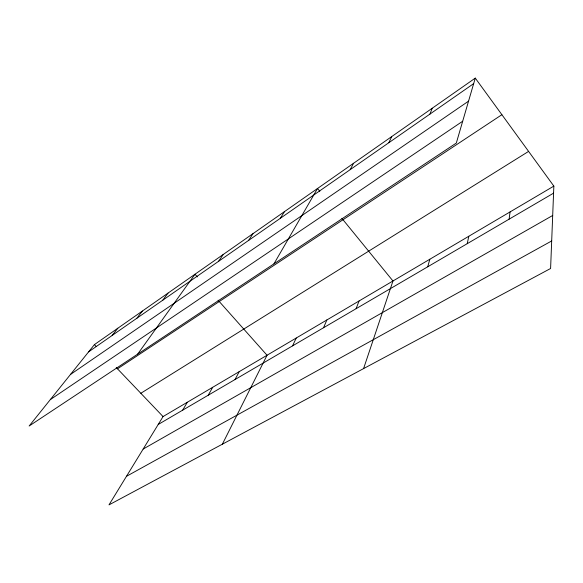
<?xml version="1.0" encoding="UTF-8"?>
<svg xmlns="http://www.w3.org/2000/svg" width="583" height="583" viewBox="0 0 583 583"><rect width="100%" height="100%" fill="white"/><g stroke="black" fill="none" stroke-linecap="round" stroke-linejoin="round"><path stroke-width="0.87" d="M553.85 186.108L550.6 268.493L108.985 504.885L163.051 416.568L553.85 186.108L475.276 78.115L94.41 344.619L29.15 426.005L456.314 143.061L475.276 78.115M509.112 219.172L510.067 211.928M467.238 243.672L468.79 236.268M427.733 266.781L429.824 259.246M363.581 368.602L392.971 280.984L341.871 218.348M356.096 308.699L359.07 300.974M429.941 114.093L432.207 108.256M323.529 327.755L326.859 319.972M388.861 142.704L391.696 136.597M292.564 345.865L296.23 338.038M222.363 444.195L267.05 355.244L218.086 300.209M350.194 169.638L353.531 163.298M235.022 379.533L239.234 371.641M208.24 395.201L212.686 387.301M273.93 263.873L317.516 188.498L319.783 191.275M182.668 410.17L187.318 402.263M280.285 218.341L284.446 211.644M248.591 240.415L253.08 233.586M218.516 261.366L223.304 254.428M137.661 354.129L194.984 274.236L197.353 276.903M162.752 300.209L168.028 293.103M136.859 318.245L142.339 311.074M112.162 335.451L117.824 328.229M88.594 351.87L473.666 83.631M70.47 374.468L468.55 101.151M50.32 399.603L462.683 121.235M117.496 368.82L501.89 114.698M140.831 393.285L528.599 151.398M158.219 424.475L553.573 193.155M143.17 449.048L552.691 215.477M126.482 476.311L551.686 240.947M94.41 344.619L96.282 346.579M116.25 367.509L163.051 416.568"/></g></svg>
